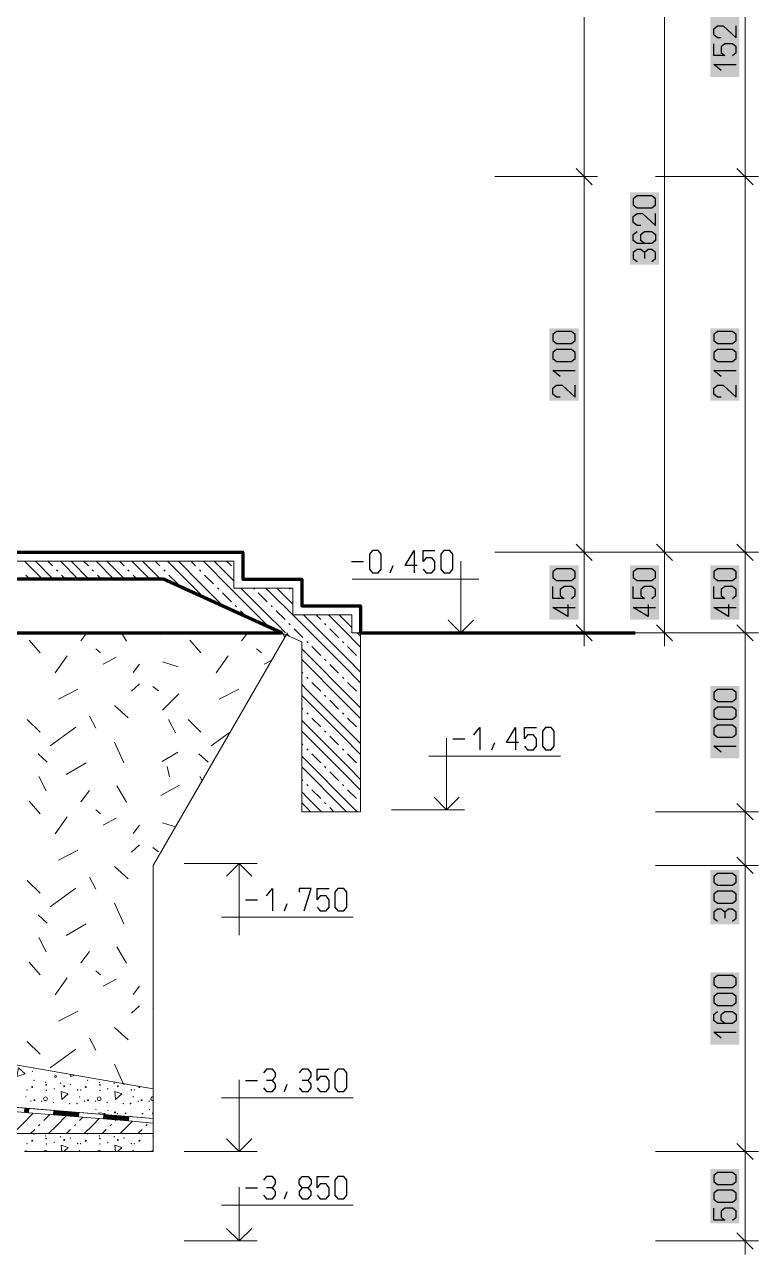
# Model space of a CAD drawing. Header units: millimetres. Extents: x 9557 to 76822, y 14597 to 67378.
# Drawn here: x 60308 to 64413, y 54415 to 61290 of the extents above; entities that cross this region are included whole.
import ezdxf

# ---------------------------------------------------------------- set-up
doc = ezdxf.new("R2010")
doc.units = ezdxf.units.MM
doc.layers.add('PDF_Geometry', color=7, linetype='Continuous')
doc.layers.add('PDF_Solid Fills', color=7, linetype='Continuous')

msp = doc.modelspace()

# ---------------------------------------------------------------- hatches: boundary and pattern name
at = {"layer": 'PDF_Solid Fills', "transparency": 33554559}
for points in [[(60858.9, 55365.2), (60862.6, 55368.9), (60864.5, 55368.5), (60867.9, 55365.2), (60863.4, 55360.7)], [(60402, 55225.4), (60406.5, 55229.9), (60411, 55225.4), (60410.2, 55224.5), (60402.1, 55225.2)], [(60470.1, 55219.7), (60474.6, 55224.2), (60479.1, 55219.7), (60478.4, 55218.9), (60470.1, 55219.6)], [(60896.7, 55186.7), (60901.2, 55191.2), (60905.7, 55186.7), (60903.2, 55184.1), (60898.9, 55184.5)], [(60355.2, 55088), (60357, 55089.8), (60362.3, 55089.8), (60364.2, 55088), (60359.7, 55083.5)], [(60655.2, 55088), (60657, 55089.8), (60662.3, 55089.8), (60664.2, 55088), (60659.7, 55083.5)], [(60955.2, 55088), (60957, 55089.8), (60962.3, 55089.8), (60964.2, 55088), (60959.7, 55083.5)], [(61021.5, 55077.2), (61026, 55081.7), (61027.6, 55080), (61027.6, 55074.3), (61026, 55072.7)]]:
    msp.add_hatch(color=256, dxfattribs=at).paths.add_polyline_path(points)

# ---------------------------------------------------------------- linework, layer by layer
at = {"layer": 'PDF_Geometry', "lineweight": 18}
for points in [[(63437.6, 57889.8), (63437.6, 58339.8), (63437.6, 60439.8), (63437.6, 65742.5)], [(63887.6, 57889.8), (63887.6, 58339.8), (63887.6, 61959.3), (63887.6, 65742.5)], [(64337.6, 54489.8), (64337.6, 54989.8), (64337.6, 56589.8), (64337.6, 56889.8), (64337.6, 57889.8), (64337.6, 58339.8), (64337.6, 60439.8), (64337.6, 61959.3), (64337.6, 65742.5)], [(63437.6, 60439.8), (63406.4, 60439.8), (62937.6, 60439.8)], [(63512.6, 60439.8), (63437.6, 60439.8), (63362.6, 60439.8)], [(63482.6, 60394.8), (63392.6, 60484.8)], [(64337.6, 60439.8), (64306.4, 60439.8), (63837.6, 60439.8)], [(64412.6, 60439.8), (64337.6, 60439.8), (64262.6, 60439.8)], [(64382.6, 60394.8), (64292.6, 60484.8)], [(63482.6, 58294.8), (63392.6, 58384.8)], [(63932.6, 58294.8), (63842.6, 58384.8)], [(64382.6, 58294.8), (64292.6, 58384.8)], [(63437.6, 58339.8), (63406.4, 58339.8), (62937.6, 58339.8)], [(63512.6, 58339.8), (63437.6, 58339.8), (63362.6, 58339.8)], [(63887.6, 58339.8), (63856.4, 58339.8), (63387.6, 58339.8)], [(63962.6, 58339.8), (63887.6, 58339.8), (63812.6, 58339.8)], [(64337.6, 58339.8), (64306.4, 58339.8), (63837.6, 58339.8)], [(64412.6, 58339.8), (64337.6, 58339.8), (64262.6, 58339.8)], [(61745.1, 57889.8), (61857.6, 57838.7), (61857.6, 56889.8), (62187.6, 56889.8), (62187.6, 57889.8), (62137.6, 57889.8), (62137.6, 57989.8), (61807.6, 57989.8), (61807.6, 58139.8), (61477.6, 58139.8), (61477.6, 58289.8), (59807.6, 58289.8)], [(60407.8, 58189.8), (60307.8, 58289.8)], [(60367.8, 58289.8), (60467.8, 58189.8)], [(60464.5, 58263.2), (60437.8, 58289.8)], [(60493.3, 58234.4), (60489.7, 58238), (60486.1, 58241.6)], [(60607.8, 58189.8), (60507.8, 58289.8)], [(60567.8, 58289.8), (60667.8, 58189.8)], [(60664.5, 58263.2), (60637.8, 58289.8)], [(60693.3, 58234.4), (60689.7, 58238), (60686.1, 58241.6)], [(60807.8, 58189.8), (60707.8, 58289.8)], [(60767.8, 58289.8), (60867.8, 58189.8)], [(60864.5, 58263.2), (60837.8, 58289.8)], [(60893.3, 58234.4), (60889.7, 58238), (60886.1, 58241.6)], [(61007.8, 58189.8), (60907.8, 58289.8)], [(60967.8, 58289.8), (61067.8, 58189.8)], [(61064.5, 58263.2), (61037.8, 58289.8)], [(61093.3, 58234.4), (61089.7, 58238), (61086.1, 58241.6)], [(61310.1, 58087.5), (61289.7, 58108), (61259.7, 58138), (61107.8, 58289.8)], [(61167.8, 58289.8), (61289.7, 58168), (61319.7, 58138), (61420.1, 58037.5)], [(61264.5, 58263.2), (61237.8, 58289.8)], [(61293.3, 58234.4), (61289.7, 58238), (61286.1, 58241.6)], [(61676.8, 57920.8), (61659.7, 57938), (61489.7, 58108), (61459.7, 58138), (61307.8, 58289.8)], [(61367.8, 58289.8), (61477.6, 58180)], [(61464.5, 58263.2), (61437.8, 58289.8)], [(62748.5, 57889.8), (62748.5, 58289.8)], [(60337.8, 58189.8), (60314.9, 58212.8)], [(60537.8, 58189.8), (60514.9, 58212.8)], [(60737.8, 58189.8), (60714.9, 58212.8)], [(60937.8, 58189.8), (60914.9, 58212.8)], [(61164.5, 58163.2), (61114.9, 58212.8)], [(61364.5, 58163.2), (61314.9, 58212.8)], [(62848.5, 58189.8), (62139.6, 58189.8)], [(61393.3, 58134.4), (61389.7, 58138), (61386.1, 58141.6)], [(61464.5, 58063.2), (61414.9, 58112.8)], [(61517.8, 58139.8), (61519.7, 58138), (61689.7, 57968), (61719.7, 57938), (61767.8, 57889.8)], [(61593.3, 58134.4), (61589.7, 58138), (61587.8, 58139.8)], [(61664.5, 58063.2), (61614.9, 58112.8)], [(61807.6, 57990), (61689.7, 58108), (61659.7, 58138), (61657.8, 58139.8)], [(61717.8, 58139.8), (61719.7, 58138), (61807.6, 58050)], [(61793.3, 58134.4), (61789.7, 58138), (61787.8, 58139.8)], [(61493.3, 58034.4), (61489.7, 58038), (61486.1, 58041.6)], [(61693.3, 58034.4), (61689.7, 58038), (61686.1, 58041.6)], [(61548.5, 57979.2), (61514.9, 58012.8)], [(61764.5, 57963.2), (61714.9, 58012.8)], [(62187.6, 57610), (62089.7, 57708), (62059.7, 57738), (61889.7, 57908), (61859.7, 57938), (61807.8, 57989.8)], [(61867.8, 57989.8), (61889.7, 57968), (61919.7, 57938), (62089.7, 57768), (62119.7, 57738), (62187.6, 57670)], [(61964.5, 57963.2), (61937.8, 57989.8)], [(62187.6, 57810), (62089.7, 57908), (62059.7, 57938), (62007.8, 57989.8)], [(62067.8, 57989.8), (62089.7, 57968), (62119.7, 57938), (62137.6, 57920)], [(62819.2, 57960.5), (62748.5, 57889.8), (62677.8, 57960.5)], [(60227.6, 57889.8), (60227.6, 55214.8), (60329.9, 55206.4), (60331.9, 55230.8), (60229.6, 55239.2), (60331.9, 55230.8), (60229.6, 55239.2), (60331.9, 55230.8), (60229.6, 55239.2), (60331.9, 55230.8), (60471.5, 55219.4), (60611, 55207.9), (60750.5, 55196.5), (60890.1, 55185), (61029.6, 55173.6), (60890.1, 55185), (60750.5, 55196.5), (60611, 55207.9), (60471.5, 55219.4), (60331.9, 55230.8), (60229.6, 55239.2)], [(60307.6, 54989.8), (61027.6, 54989.8), (61027.6, 56589.8), (61778.2, 57889.8)], [(60655.7, 57889.8), (60621.6, 57845)], [(60849.2, 57889.8), (60877.2, 57842.3)], [(61086, 57889.8), (61069.8, 57881)], [(61555.7, 57889.8), (61521.6, 57845)], [(61793.3, 57934.4), (61789.7, 57938), (61786.1, 57941.6)], [(61864.5, 57863.2), (61814.9, 57912.8)], [(61993.3, 57934.4), (61989.7, 57938), (61986.1, 57941.6)], [(62064.5, 57863.2), (62014.9, 57912.8)], [(62167.8, 57889.8), (62187.6, 57870)], [(63437.6, 57814.8), (63437.6, 57889.8), (63303.9, 57889.8), (62937.6, 57889.8)], [(63512.6, 57889.8), (63437.6, 57889.8), (63362.6, 57889.8)], [(63887.6, 57814.8), (63887.6, 57889.8), (63751, 57889.8), (63387.6, 57889.8)], [(63482.6, 57844.8), (63392.6, 57934.8)], [(63962.6, 57889.8), (63887.6, 57889.8), (63812.6, 57889.8)], [(64337.6, 57889.8), (64306.4, 57889.8), (63837.6, 57889.8)], [(63932.6, 57844.8), (63842.6, 57934.8)], [(64412.6, 57889.8), (64337.6, 57889.8), (64262.6, 57889.8)], [(64382.6, 57844.8), (64292.6, 57934.8)], [(60332.7, 57848.6), (60393.9, 57777.5)], [(61232.7, 57848.6), (61293.9, 57777.5)], [(61750.7, 57887.2), (61763.8, 57865)], [(61774.4, 57883.3), (61786.8, 57870.8)], [(61893.3, 57834.4), (61889.7, 57838), (61886.1, 57841.6)], [(62093.3, 57834.4), (62089.7, 57838), (62086.1, 57841.6)], [(60546, 57761.3), (60479.4, 57665.9)], [(60705.3, 57800), (60733.2, 57778.4)], [(60820.5, 57754.1), (60747.6, 57713.6)], [(61446, 57761.3), (61379.4, 57665.9)], [(61605.3, 57800), (61633.2, 57778.4)], [(61857.6, 57800), (61889.7, 57768), (61919.7, 57738), (62089.7, 57568), (62119.7, 57538), (62187.6, 57470)], [(61964.5, 57763.2), (61914.9, 57812.8)], [(62164.5, 57763.2), (62114.9, 57812.8)], [(60951, 57713.6), (60914.1, 57667.7)], [(61079.7, 57728), (61167, 57699.2)], [(61690, 57737.1), (61647.6, 57713.6)], [(62187.6, 57410), (62089.7, 57508), (62059.7, 57538), (61889.7, 57708), (61859.7, 57738), (61857.6, 57740)], [(61993.3, 57734.4), (61989.7, 57738), (61986.1, 57741.6)], [(62064.5, 57663.2), (62014.9, 57712.8)], [(62187.6, 57740), (62186.1, 57741.6)], [(61864.5, 57663.2), (61857.6, 57670)], [(61893.3, 57634.4), (61889.7, 57638), (61886.1, 57641.6)], [(61964.5, 57563.2), (61914.9, 57612.8)], [(62093.3, 57634.4), (62089.7, 57638), (62086.1, 57641.6)], [(62164.5, 57563.2), (62114.9, 57612.8)], [(60496.5, 57519.2), (60605.4, 57575)], [(60951, 57604.7), (60905.1, 57564.2)], [(61024.8, 57589.4), (61057.2, 57565.1)], [(61079.7, 57458), (61169.7, 57548)], [(61396.5, 57519.2), (61505.4, 57575)], [(61857.6, 57600), (61889.7, 57568), (61919.7, 57538), (62089.7, 57368), (62119.7, 57338), (62187.6, 57270)], [(60809.7, 57484.1), (60886.2, 57413.9)], [(62187.6, 57210), (62089.7, 57308), (62059.7, 57338), (61889.7, 57508), (61859.7, 57538), (61857.6, 57540)], [(61993.3, 57534.4), (61989.7, 57538), (61986.1, 57541.6)], [(62064.5, 57463.2), (62014.9, 57512.8)], [(62187.6, 57540), (62186.1, 57541.6)], [(60671.1, 57423.8), (60706.2, 57356.3)], [(61864.5, 57463.2), (61857.6, 57470)], [(61893.3, 57434.4), (61889.7, 57438), (61886.1, 57441.6)], [(61964.5, 57363.2), (61914.9, 57412.8)], [(62093.3, 57434.4), (62089.7, 57438), (62086.1, 57441.6)], [(62164.5, 57363.2), (62114.9, 57412.8)], [(60321.9, 57404.9), (60393.9, 57333.8)], [(60594.6, 57362.6), (60450.6, 57258.2)], [(61113, 57405.8), (61152.6, 57330.2)], [(61221.9, 57404.9), (61293.9, 57333.8)], [(61857.6, 57400), (61889.7, 57368), (61919.7, 57338), (62089.7, 57168), (62119.7, 57138), (62187.6, 57070)], [(62187.6, 57010), (62089.7, 57108), (62059.7, 57138), (61889.7, 57308), (61859.7, 57338), (61857.6, 57340)], [(61993.3, 57334.4), (61989.7, 57338), (61986.1, 57341.6)], [(62187.6, 57340), (62186.1, 57341.6)], [(60809.7, 57278), (60862.8, 57161.9)], [(61458.8, 57336.6), (61350.6, 57258.2)], [(61864.5, 57263.2), (61857.6, 57270)], [(62064.5, 57263.2), (62014.9, 57312.8)], [(62668.6, 56899.8), (62668.6, 57299.8)], [(60383.1, 57213.2), (60434.4, 57166.4)], [(61077, 57170), (61165.2, 57222.2)], [(61283.1, 57213.2), (61334.4, 57166.4)], [(61893.3, 57234.4), (61889.7, 57238), (61886.1, 57241.6)], [(61964.5, 57163.2), (61914.9, 57212.8)], [(62093.3, 57234.4), (62089.7, 57238), (62086.1, 57241.6)], [(62164.5, 57163.2), (62114.9, 57212.8)], [(60652.2, 57163.7), (60539.7, 57098)], [(61104.9, 57142.1), (61118.4, 57085.4)], [(61857.6, 57200), (61889.7, 57168), (61919.7, 57138), (62089.7, 56968), (62119.7, 56938), (62167.8, 56889.8)], [(62107.8, 56889.8), (62089.7, 56908), (62059.7, 56938), (61889.7, 57108), (61859.7, 57138), (61857.6, 57140)], [(61993.3, 57134.4), (61989.7, 57138), (61986.1, 57141.6)], [(62187.6, 57140), (62186.1, 57141.6)], [(62568.6, 57199.8), (63306.2, 57199.8)], [(60387.6, 57086.3), (60429, 57006.2)], [(61287.6, 57086.3), (61300.2, 57061.9)], [(61864.5, 57063.2), (61857.6, 57070)], [(62064.5, 57063.2), (62014.9, 57112.8)], [(60670.2, 57008.9), (60621.6, 56945)], [(60823.2, 57034.1), (60877.2, 56942.3)], [(61174.2, 57037.7), (61069.8, 56981)], [(61857.6, 57000), (61889.7, 56968), (61919.7, 56938), (61967.8, 56889.8)], [(61893.3, 57034.4), (61889.7, 57038), (61886.1, 57041.6)], [(61964.5, 56963.2), (61914.9, 57012.8)], [(62093.3, 57034.4), (62089.7, 57038), (62086.1, 57041.6)], [(62164.5, 56963.2), (62114.9, 57012.8)], [(60332.7, 56948.6), (60393.9, 56877.5)], [(61232.7, 56948.6), (61233.9, 56947.1)], [(61907.8, 56889.8), (61889.7, 56908), (61859.7, 56938), (61857.6, 56940)], [(61993.3, 56934.4), (61989.7, 56938), (61986.1, 56941.6)], [(62187.6, 56940), (62186.1, 56941.6)], [(62597.9, 56970.5), (62668.6, 56899.8), (62739.3, 56970.5)], [(64382.6, 56844.8), (64292.6, 56934.8)], [(60546, 56861.3), (60479.4, 56765.9)], [(60705.3, 56900), (60733.2, 56878.4)], [(62037.8, 56889.8), (62014.9, 56912.8)], [(62768.6, 56899.8), (62359.8, 56899.8)], [(64337.6, 56889.8), (64306.4, 56889.8), (63837.6, 56889.8)], [(64412.6, 56889.8), (64337.6, 56889.8), (64262.6, 56889.8)], [(60820.5, 56854.1), (60747.6, 56813.6)], [(60951, 56813.6), (60914.1, 56767.7)], [(61079.7, 56828), (61151.4, 56804.3)], [(60496.5, 56619.2), (60605.4, 56675)], [(60951, 56704.7), (60905.1, 56664.2)], [(61024.8, 56689.4), (61057.2, 56665.1)], [(60809.7, 56584.1), (60886.2, 56513.9)], [(61608.6, 56599.8), (61199.8, 56599.8)], [(61437.9, 56529.1), (61508.6, 56599.8), (61579.3, 56529.1)], [(61508.6, 56599.8), (61508.6, 56199.8)], [(64337.6, 56589.8), (64306.4, 56589.8), (63837.6, 56589.8)], [(64412.6, 56589.8), (64337.6, 56589.8), (64262.6, 56589.8)], [(64382.6, 56544.8), (64292.6, 56634.8)], [(60671.1, 56523.8), (60706.2, 56456.3)], [(60321.9, 56504.9), (60393.9, 56433.8)], [(60594.6, 56462.6), (60450.6, 56358.2)], [(60809.7, 56378), (60862.8, 56261.9)], [(60383.1, 56313.2), (60434.4, 56266.4)], [(60652.2, 56263.7), (60539.7, 56198)], [(61408.6, 56299.8), (62146.2, 56299.8)], [(60387.6, 56186.3), (60429, 56106.2)], [(60670.2, 56108.9), (60621.6, 56045)], [(60823.2, 56134.1), (60877.2, 56042.3)], [(60332.7, 56048.6), (60393.9, 55977.5)], [(60705.3, 56000), (60733.2, 55978.4)], [(60546, 55961.3), (60479.4, 55865.9)], [(60820.5, 55954.1), (60747.6, 55913.6)], [(60951, 55913.6), (60914.1, 55867.7)], [(60496.5, 55719.2), (60605.4, 55775)], [(60951, 55804.7), (60905.1, 55764.2)], [(61024.8, 55789.4), (61027.6, 55787.2)], [(60671.1, 55623.8), (60706.2, 55556.3)], [(60809.7, 55684.1), (60886.2, 55613.9)], [(60321.9, 55604.9), (60393.9, 55533.8)], [(60594.6, 55562.6), (60450.6, 55458.2)], [(61027.6, 55339.8), (60227.6, 55480.8)], [(60588.8, 55417.2), (60564, 55408.7), (60566.2, 55421.1)], [(60809.7, 55478), (60859.3, 55369.5)], [(61508.6, 54989.8), (61508.6, 55389.8)], [(61408.6, 55289.8), (62146.2, 55289.8)], [(61027.6, 55173.9), (60227.6, 55239.5)], [(60309.6, 55232.6), (60307.6, 55208.2)], [(60312.4, 55232.4), (60310.4, 55208)], [(60315.2, 55232.2), (60313.2, 55207.8)], [(60318, 55232), (60316, 55207.5)], [(60320.8, 55231.7), (60318.8, 55207.3)], [(60323.6, 55231.5), (60321.6, 55207.1)], [(60326.4, 55231.3), (60324.4, 55206.8)], [(60329.2, 55231), (60327.1, 55206.6)], [(60609, 55183.5), (60469.5, 55194.9), (60329.9, 55206.4)], [(60469.5, 55194.9), (60471.5, 55219.4), (60611, 55207.9), (60471.5, 55219.4), (60611, 55207.9), (60471.5, 55219.4), (60611, 55207.9), (60609, 55183.5), (60748.5, 55172.1), (60888.1, 55160.6)], [(60474.3, 55219.1), (60472.3, 55194.7)], [(60477.1, 55218.9), (60475.1, 55194.5)], [(60479.8, 55218.7), (60477.8, 55194.3)], [(60482.6, 55218.4), (60480.6, 55194)], [(60485.4, 55218.2), (60483.4, 55193.8)], [(60488.2, 55218), (60486.2, 55193.6)], [(60491, 55217.8), (60489, 55193.3)], [(60493.8, 55217.5), (60491.8, 55193.1)], [(60496.6, 55217.3), (60494.6, 55192.9)], [(60499.4, 55217.1), (60497.4, 55192.7)], [(60502.2, 55216.8), (60500.2, 55192.4)], [(60505, 55216.6), (60503, 55192.2)], [(60507.8, 55216.4), (60505.7, 55192)], [(60510.5, 55216.2), (60508.5, 55191.7)], [(60513.3, 55215.9), (60511.3, 55191.5)], [(60516.1, 55215.7), (60514.1, 55191.3)], [(60518.9, 55215.5), (60516.9, 55191.1)], [(60521.7, 55215.2), (60519.7, 55190.8)], [(60524.5, 55215), (60522.5, 55190.6)], [(60527.3, 55214.8), (60525.3, 55190.4)], [(60530.1, 55214.6), (60528.1, 55190.1)], [(60532.9, 55214.3), (60530.9, 55189.9)], [(60535.7, 55214.1), (60533.7, 55189.7)], [(60538.4, 55213.9), (60536.4, 55189.5)], [(60541.2, 55213.6), (60539.2, 55189.2)], [(60544, 55213.4), (60542, 55189)], [(60546.8, 55213.2), (60544.8, 55188.8)], [(60549.6, 55213), (60547.6, 55188.5)], [(60552.4, 55212.7), (60550.4, 55188.3)], [(60555.2, 55212.5), (60553.2, 55188.1)], [(60558, 55212.3), (60556, 55187.9)], [(60560.8, 55212), (60558.8, 55187.6)], [(60563.6, 55211.8), (60561.6, 55187.4)], [(60566.4, 55211.6), (60564.4, 55187.2)], [(60569.1, 55211.4), (60567.1, 55186.9)], [(60571.9, 55211.1), (60569.9, 55186.7)], [(60574.7, 55210.9), (60572.7, 55186.5)], [(60577.5, 55210.7), (60575.5, 55186.2)], [(60580.3, 55210.4), (60578.3, 55186)], [(60583.1, 55210.2), (60581.1, 55185.8)], [(60585.9, 55210), (60583.9, 55185.6)], [(60588.7, 55209.8), (60586.7, 55185.3)], [(60591.5, 55209.5), (60589.5, 55185.1)], [(60594.3, 55209.3), (60592.3, 55184.9)], [(60597.1, 55209.1), (60595, 55184.6)], [(60599.8, 55208.8), (60597.8, 55184.4)], [(60602.6, 55208.6), (60600.6, 55184.2)], [(60605.4, 55208.4), (60603.4, 55184)], [(60608.2, 55208.1), (60606.2, 55183.7)], [(60725, 55198.7), (60722.4, 55206.5), (60758.1, 55203.2), (60752.3, 55196.5)], [(61027.6, 55191.1), (61022.4, 55206.5), (61027.6, 55206)], [(51337.6, 55149.2), (51337.6, 55089.8), (61027.6, 55089.8), (61027.6, 55149.2), (60888.1, 55160.6), (60890.1, 55185), (60750.5, 55196.5), (60890.1, 55185), (60750.5, 55196.5), (60890.1, 55185), (60750.5, 55196.5), (60748.5, 55172.1)], [(60241.5, 55089.8), (60289.7, 55138), (60356, 55204.3)], [(60386.1, 55134.4), (60389.7, 55138), (60393.3, 55141.6)], [(60414.9, 55163.2), (60448.4, 55196.7)], [(60441.5, 55089.8), (60489.7, 55138), (60540.8, 55189.1)], [(60586.1, 55134.4), (60589.7, 55138), (60593.3, 55141.6)], [(60614.9, 55163.2), (60633.2, 55181.5)], [(60641.5, 55089.8), (60689.7, 55138), (60725.7, 55173.9)], [(60753.3, 55196.2), (60751.3, 55171.8)], [(60756.1, 55196), (60754.1, 55171.6)], [(60758.9, 55195.8), (60756.9, 55171.4)], [(60761.7, 55195.6), (60759.7, 55171.1)], [(60764.5, 55195.3), (60762.5, 55170.9)], [(60767.3, 55195.1), (60765.3, 55170.7)], [(60770.1, 55194.9), (60768.1, 55170.5)], [(60772.9, 55194.6), (60770.9, 55170.2)], [(60775.7, 55194.4), (60773.6, 55170)], [(60778.4, 55194.2), (60776.4, 55169.8)], [(60781.2, 55194), (60779.2, 55169.5)], [(60784, 55193.7), (60782, 55169.3)], [(60786.8, 55193.5), (60784.8, 55169.1)], [(60786.1, 55134.4), (60789.7, 55138), (60793.3, 55141.6)], [(60789.6, 55193.3), (60787.6, 55168.9)], [(60792.4, 55193), (60790.4, 55168.6)], [(60795.2, 55192.8), (60793.2, 55168.4)], [(60798, 55192.6), (60796, 55168.2)], [(60800.8, 55192.4), (60798.8, 55167.9)], [(60803.6, 55192.1), (60801.6, 55167.7)], [(60806.3, 55191.9), (60804.3, 55167.5)], [(60809.1, 55191.7), (60807.1, 55167.3)], [(60811.9, 55191.4), (60809.9, 55167)], [(60814.7, 55191.2), (60812.7, 55166.8)], [(60814.9, 55163.2), (60818.1, 55166.4)], [(60817.5, 55191), (60815.5, 55166.6)], [(60820.3, 55190.8), (60818.3, 55166.3)], [(60823.1, 55190.5), (60821.1, 55166.1)], [(60825.9, 55190.3), (60823.9, 55165.9)], [(60828.7, 55190.1), (60826.7, 55165.6)], [(60831.5, 55189.8), (60829.5, 55165.4)], [(60834.3, 55189.6), (60832.3, 55165.2)], [(60837, 55189.4), (60835, 55165)], [(60839.8, 55189.2), (60837.8, 55164.7)], [(60842.6, 55188.9), (60840.6, 55164.5)], [(60841.5, 55089.8), (60889.7, 55138), (60910.5, 55158.8)], [(60845.4, 55188.7), (60843.4, 55164.3)], [(60848.2, 55188.5), (60846.2, 55164)], [(60851, 55188.2), (60849, 55163.8)], [(60853.8, 55188), (60851.8, 55163.6)], [(60856.6, 55187.8), (60854.6, 55163.4)], [(60859.4, 55187.5), (60857.4, 55163.1)], [(60862.2, 55187.3), (60860.2, 55162.9)], [(60865, 55187.1), (60862.9, 55162.7)], [(60867.7, 55186.9), (60865.7, 55162.4)], [(60870.5, 55186.6), (60868.5, 55162.2)], [(60873.3, 55186.4), (60871.3, 55162)], [(60876.1, 55186.2), (60874.1, 55161.8)], [(60878.9, 55185.9), (60876.9, 55161.5)], [(60881.7, 55185.7), (60879.7, 55161.3)], [(60884.5, 55185.5), (60882.5, 55161.1)], [(60887.3, 55185.3), (60885.3, 55160.8)], [(60986.1, 55134.4), (60989.7, 55138), (60993.3, 55141.6)], [(60341.5, 55089.8), (60364.5, 55112.8)], [(60541.5, 55089.8), (60564.5, 55112.8)], [(60741.5, 55089.8), (60764.5, 55112.8)], [(60941.5, 55089.8), (60964.5, 55112.8)], [(60526.7, 54989.8), (60551.4, 55012.4), (60513, 55025.9), (60515.3, 54989.8)], [(60826.7, 54989.8), (60851.4, 55012.4), (60813, 55025.9), (60815.3, 54989.8)], [(61437.9, 55060.5), (61508.6, 54989.8), (61579.3, 55060.5)], [(64382.6, 54944.8), (64292.6, 55034.8)], [(61608.6, 54989.8), (61199.8, 54989.8)], [(64337.6, 54989.8), (64306.4, 54989.8), (63837.6, 54989.8)], [(64412.6, 54989.8), (64337.6, 54989.8), (64262.6, 54989.8)], [(61508.6, 54489.8), (61508.6, 54789.8)], [(61408.6, 54689.8), (62146.2, 54689.8)], [(61437.9, 54560.5), (61508.6, 54489.8), (61579.3, 54560.5)], [(64382.6, 54444.8), (64292.6, 54534.8)], [(61608.6, 54489.8), (61199.8, 54489.8)], [(64337.6, 54414.8), (64337.6, 54489.8), (64101.4, 54489.8), (63837.6, 54489.8)], [(64412.6, 54489.8), (64337.6, 54489.8), (64262.6, 54489.8)]]:
    msp.add_lwpolyline(points, dxfattribs=at)
at = {"layer": 'PDF_Geometry', "lineweight": 25}
for points in [[(64204.2, 61216.2), (64183.5, 61216.2), (64162.6, 61232.9), (64162.6, 61266.2), (64183.5, 61282.9), (64214.7, 61282.9), (64287.6, 61216.2), (64287.6, 61282.9)], [(64266.7, 61116.2), (64287.6, 61132.9), (64287.6, 61166.2), (64266.7, 61182.9), (64225.1, 61182.9), (64204.2, 61166.2), (64204.2, 61132.9), (64225.1, 61116.2), (64162.6, 61116.2), (64162.6, 61182.9)], [(64204.2, 61032.9), (64162.6, 61066.2), (64287.6, 61066.2)], [(63754.2, 60166.2), (63733.5, 60166.2), (63712.6, 60182.9), (63712.6, 60216.2), (63733.5, 60232.9), (63764.7, 60232.9), (63837.6, 60166.2), (63837.6, 60232.9)], [(63775.1, 60066.2), (63754.2, 60082.9), (63754.2, 60116.2), (63775.1, 60132.9), (63816.7, 60132.9), (63837.6, 60116.2), (63837.6, 60082.9), (63816.7, 60066.2), (63733.5, 60066.2), (63712.6, 60082.9), (63712.6, 60116.2), (63733.5, 60132.9)], [(63775.1, 60016.2), (63754.2, 60032.9), (63733.5, 60032.9), (63712.6, 60016.2), (63712.6, 59982.9), (63733.5, 59966.2)], [(63816.7, 59966.2), (63837.6, 59982.9), (63837.6, 60016.2), (63816.7, 60032.9), (63796, 60032.9), (63775.1, 60016.2), (63775.1, 59982.9)], [(63304.2, 59323.2), (63262.6, 59356.5), (63387.6, 59356.5)], [(64204.2, 59323.2), (64162.6, 59356.5), (64287.6, 59356.5)], [(63304.2, 59206.5), (63283.5, 59206.5), (63262.6, 59223.2), (63262.6, 59256.5), (63283.5, 59273.2), (63314.7, 59273.2), (63387.6, 59206.5), (63387.6, 59273.2)], [(64204.2, 59206.5), (64183.5, 59206.5), (64162.6, 59223.2), (64162.6, 59256.5), (64183.5, 59273.2), (64214.7, 59273.2), (64287.6, 59206.5), (64287.6, 59273.2)], [(62503.1, 58266.8), (62436.4, 58266.8), (62486.4, 58350.1), (62486.4, 58225.1)], [(62536.4, 58246), (62553.1, 58225.1), (62586.4, 58225.1), (62603.1, 58246), (62603.1, 58287.6), (62586.4, 58308.5), (62553.1, 58308.5), (62536.4, 58287.6), (62536.4, 58350.1), (62603.1, 58350.1)], [(62136.4, 58287.6), (62203.1, 58287.6)], [(62353.1, 58225.1), (62369.7, 58266.8)], [(63366.7, 58081.5), (63387.6, 58098.2), (63387.6, 58131.5), (63366.7, 58148.2), (63325.1, 58148.2), (63304.2, 58131.5), (63304.2, 58098.2), (63325.1, 58081.5), (63262.6, 58081.5), (63262.6, 58148.2)], [(63816.7, 58081.5), (63837.6, 58098.2), (63837.6, 58131.5), (63816.7, 58148.2), (63775.1, 58148.2), (63754.2, 58131.5), (63754.2, 58098.2), (63775.1, 58081.5), (63712.6, 58081.5), (63712.6, 58148.2)], [(64266.7, 58081.5), (64287.6, 58098.2), (64287.6, 58131.5), (64266.7, 58148.2), (64225.1, 58148.2), (64204.2, 58131.5), (64204.2, 58098.2), (64225.1, 58081.5), (64162.6, 58081.5), (64162.6, 58148.2)], [(63346, 58048.2), (63346, 57981.5), (63262.6, 58031.5), (63387.6, 58031.5)], [(63796, 58048.2), (63796, 57981.5), (63712.6, 58031.5), (63837.6, 58031.5)], [(64246, 58048.2), (64246, 57981.5), (64162.6, 58031.5), (64287.6, 58031.5)], [(62820.7, 57318.5), (62854, 57360.1), (62854, 57235.1)], [(63070.7, 57276.8), (63004, 57276.8), (63054, 57360.1), (63054, 57235.1)], [(63104, 57256), (63120.7, 57235.1), (63154, 57235.1), (63170.7, 57256), (63170.7, 57297.6), (63154, 57318.5), (63120.7, 57318.5), (63104, 57297.6), (63104, 57360.1), (63170.7, 57360.1)], [(62704, 57297.6), (62770.7, 57297.6)], [(62920.7, 57235.1), (62937.3, 57276.8)], [(64204.2, 57223.2), (64162.6, 57256.5), (64287.6, 57256.5)], [(61660.7, 56418.5), (61694, 56460.1), (61694, 56335.1)], [(61872.3, 56335.1), (61910.7, 56460.1), (61844, 56460.1), (61844, 56439.3)], [(61944, 56356), (61960.7, 56335.1), (61994, 56335.1), (62010.7, 56356), (62010.7, 56397.6), (61994, 56418.5), (61960.7, 56418.5), (61944, 56397.6), (61944, 56460.1), (62010.7, 56460.1)], [(61544, 56397.6), (61610.7, 56397.6)], [(61760.7, 56335.1), (61777.3, 56376.8)], [(64225.1, 56328.1), (64204.2, 56344.8), (64183.5, 56344.8), (64162.6, 56328.1), (64162.6, 56294.8), (64183.5, 56278.1)], [(64266.7, 56278.1), (64287.6, 56294.8), (64287.6, 56328.1), (64266.7, 56344.8), (64246, 56344.8), (64225.1, 56328.1), (64225.1, 56294.8)], [(64225.1, 55706.5), (64204.2, 55723.2), (64204.2, 55756.5), (64225.1, 55773.2), (64266.7, 55773.2), (64287.6, 55756.5), (64287.6, 55723.2), (64266.7, 55706.5), (64183.5, 55706.5), (64162.6, 55723.2), (64162.6, 55756.5), (64183.5, 55773.2)], [(64204.2, 55623.2), (64162.6, 55656.5), (64287.6, 55656.5)], [(61694, 55387.6), (61710.7, 55408.5), (61710.7, 55429.3), (61694, 55450.1), (61660.7, 55450.1), (61644, 55429.3)], [(61894, 55387.6), (61910.7, 55408.5), (61910.7, 55429.3), (61894, 55450.1), (61860.7, 55450.1), (61844, 55429.3)], [(61944, 55346), (61960.7, 55325.1), (61994, 55325.1), (62010.7, 55346), (62010.7, 55387.6), (61994, 55408.5), (61960.7, 55408.5), (61944, 55387.6), (61944, 55450.1), (62010.7, 55450.1)], [(61544, 55387.6), (61610.7, 55387.6)], [(61644, 55346), (61660.7, 55325.1), (61694, 55325.1), (61710.7, 55346), (61710.7, 55366.8), (61694, 55387.6), (61660.7, 55387.6)], [(61760.7, 55325.1), (61777.3, 55366.8)], [(61844, 55346), (61860.7, 55325.1), (61894, 55325.1), (61910.7, 55346), (61910.7, 55366.8), (61894, 55387.6), (61860.7, 55387.6)], [(61694, 54787.6), (61710.7, 54808.5), (61710.7, 54829.3), (61694, 54850.1), (61660.7, 54850.1), (61644, 54829.3)], [(61860.7, 54787.6), (61844, 54808.5), (61844, 54829.3), (61860.7, 54850.1), (61894, 54850.1), (61910.7, 54829.3), (61910.7, 54808.5), (61894, 54787.6)], [(61944, 54746), (61960.7, 54725.1), (61994, 54725.1), (62010.7, 54746), (62010.7, 54787.6), (61994, 54808.5), (61960.7, 54808.5), (61944, 54787.6), (61944, 54850.1), (62010.7, 54850.1)], [(61544, 54787.6), (61610.7, 54787.6)], [(61644, 54746), (61660.7, 54725.1), (61694, 54725.1), (61710.7, 54746), (61710.7, 54766.8), (61694, 54787.6), (61660.7, 54787.6)], [(61760.7, 54725.1), (61777.3, 54766.8)], [(64266.7, 54606.5), (64287.6, 54623.2), (64287.6, 54656.5), (64266.7, 54673.2), (64225.1, 54673.2), (64204.2, 54656.5), (64204.2, 54623.2), (64225.1, 54606.5), (64162.6, 54606.5), (64162.6, 54673.2)]]:
    msp.add_lwpolyline(points, dxfattribs=at)
for points in [[(63712.6, 60282.9), (63733.5, 60266.2), (63816.7, 60266.2), (63837.6, 60282.9), (63837.6, 60316.2), (63816.7, 60332.9), (63733.5, 60332.9), (63712.6, 60316.2)], [(63262.6, 59523.2), (63283.5, 59506.5), (63366.7, 59506.5), (63387.6, 59523.2), (63387.6, 59556.5), (63366.7, 59573.2), (63283.5, 59573.2), (63262.6, 59556.5)], [(64162.6, 59523.2), (64183.5, 59506.5), (64266.7, 59506.5), (64287.6, 59523.2), (64287.6, 59556.5), (64266.7, 59573.2), (64183.5, 59573.2), (64162.6, 59556.5)], [(63262.6, 59423.2), (63283.5, 59406.5), (63366.7, 59406.5), (63387.6, 59423.2), (63387.6, 59456.5), (63366.7, 59473.2), (63283.5, 59473.2), (63262.6, 59456.5)], [(64162.6, 59423.2), (64183.5, 59406.5), (64266.7, 59406.5), (64287.6, 59423.2), (64287.6, 59456.5), (64266.7, 59473.2), (64183.5, 59473.2), (64162.6, 59456.5)], [(62253.1, 58350.1), (62236.4, 58329.3), (62236.4, 58246), (62253.1, 58225.1), (62286.4, 58225.1), (62303.1, 58246), (62303.1, 58329.3), (62286.4, 58350.1)], [(62653.1, 58350.1), (62636.4, 58329.3), (62636.4, 58246), (62653.1, 58225.1), (62686.4, 58225.1), (62703.1, 58246), (62703.1, 58329.3), (62686.4, 58350.1)], [(63262.6, 58198.2), (63283.5, 58181.5), (63366.7, 58181.5), (63387.6, 58198.2), (63387.6, 58231.5), (63366.7, 58248.2), (63283.5, 58248.2), (63262.6, 58231.5)], [(63712.6, 58198.2), (63733.5, 58181.5), (63816.7, 58181.5), (63837.6, 58198.2), (63837.6, 58231.5), (63816.7, 58248.2), (63733.5, 58248.2), (63712.6, 58231.5)], [(64162.6, 58198.2), (64183.5, 58181.5), (64266.7, 58181.5), (64287.6, 58198.2), (64287.6, 58231.5), (64266.7, 58248.2), (64183.5, 58248.2), (64162.6, 58231.5)], [(64162.6, 57523.2), (64183.5, 57506.5), (64266.7, 57506.5), (64287.6, 57523.2), (64287.6, 57556.5), (64266.7, 57573.2), (64183.5, 57573.2), (64162.6, 57556.5)], [(64162.6, 57423.2), (64183.5, 57406.5), (64266.7, 57406.5), (64287.6, 57423.2), (64287.6, 57456.5), (64266.7, 57473.2), (64183.5, 57473.2), (64162.6, 57456.5)], [(63220.7, 57360.1), (63204, 57339.3), (63204, 57256), (63220.7, 57235.1), (63254, 57235.1), (63270.7, 57256), (63270.7, 57339.3), (63254, 57360.1)], [(64162.6, 57323.2), (64183.5, 57306.5), (64266.7, 57306.5), (64287.6, 57323.2), (64287.6, 57356.5), (64266.7, 57373.2), (64183.5, 57373.2), (64162.6, 57356.5)], [(64162.6, 56494.8), (64183.5, 56478.1), (64266.7, 56478.1), (64287.6, 56494.8), (64287.6, 56528.1), (64266.7, 56544.8), (64183.5, 56544.8), (64162.6, 56528.1)], [(62060.7, 56460.1), (62044, 56439.3), (62044, 56356), (62060.7, 56335.1), (62094, 56335.1), (62110.7, 56356), (62110.7, 56439.3), (62094, 56460.1)], [(64162.6, 56394.8), (64183.5, 56378.1), (64266.7, 56378.1), (64287.6, 56394.8), (64287.6, 56428.1), (64266.7, 56444.8), (64183.5, 56444.8), (64162.6, 56428.1)], [(64162.6, 55923.2), (64183.5, 55906.5), (64266.7, 55906.5), (64287.6, 55923.2), (64287.6, 55956.5), (64266.7, 55973.2), (64183.5, 55973.2), (64162.6, 55956.5)], [(64162.6, 55823.2), (64183.5, 55806.5), (64266.7, 55806.5), (64287.6, 55823.2), (64287.6, 55856.5), (64266.7, 55873.2), (64183.5, 55873.2), (64162.6, 55856.5)], [(62060.7, 55450.1), (62044, 55429.3), (62044, 55346), (62060.7, 55325.1), (62094, 55325.1), (62110.7, 55346), (62110.7, 55429.3), (62094, 55450.1)], [(64162.6, 54823.2), (64183.5, 54806.5), (64266.7, 54806.5), (64287.6, 54823.2), (64287.6, 54856.5), (64266.7, 54873.2), (64183.5, 54873.2), (64162.6, 54856.5)], [(62060.7, 54850.1), (62044, 54829.3), (62044, 54746), (62060.7, 54725.1), (62094, 54725.1), (62110.7, 54746), (62110.7, 54829.3), (62094, 54850.1)], [(61860.7, 54725.1), (61894, 54725.1), (61910.7, 54746), (61910.7, 54766.8), (61894, 54787.6), (61860.7, 54787.6), (61844, 54766.8), (61844, 54746)], [(64162.6, 54723.2), (64183.5, 54706.5), (64266.7, 54706.5), (64287.6, 54723.2), (64287.6, 54756.5), (64266.7, 54773.2), (64183.5, 54773.2), (64162.6, 54756.5)]]:
    msp.add_lwpolyline(points, close=True, dxfattribs=at)
at = {"layer": 'PDF_Geometry', "lineweight": 70}
msp.add_lwpolyline([(60257.6, 58339.8), (61527.6, 58339.8), (61527.6, 58189.8), (61857.6, 58189.8), (61857.6, 58039.8), (62187.6, 58039.8), (62187.6, 57889.8), (63723.1, 57889.8)], dxfattribs=at)
msp.add_lwpolyline([(60227.6, 58189.8), (60227.6, 57889.8), (61745.1, 57889.8), (61085.1, 58189.8)], close=True, dxfattribs=at)
at = {"layer": 'PDF_Geometry', "lineweight": 18}
for points in [[(60272.7, 55457.6), (60310.5, 55424.6), (60264, 55408.7)], [(60513, 55325.9), (60516, 55280), (60551.4, 55312.4)], [(60813, 55325.9), (60816, 55280), (60851.4, 55312.4)]]:
    msp.add_lwpolyline(points, close=True, dxfattribs=at)
for centre, radius in [((60480.9, 55408.7), 5.1), ((60350.1, 55350.2), 2.7), ((60428.7, 55362.8), 1.5), ((60529.2, 55355), 2.7), ((60650.1, 55350.2), 2.7), ((60728.7, 55362.8), 1.5), ((60829.2, 55355), 2.7), ((60950.1, 55350.2), 2.7), ((60362.4, 55277), 2.7), ((60424.5, 55284.8), 10.5), ((60604.8, 55334.3), 1.5), ((60662.4, 55277), 2.7), ((60724.5, 55284.8), 10.5), ((60904.8, 55334.3), 1.5), ((60962.4, 55277), 2.7), ((60600.6, 55258.4), 1.5), ((60814.2, 55208.9), 2.7), ((60900.6, 55258.4), 1.5), ((60872.7, 55204.1), 1.5), ((60967.2, 55201.7), 1.5), ((60350.1, 55050.1), 2.7), ((60428.7, 55062.8), 1.5), ((60529.2, 55055), 2.7), ((60604.8, 55034.3), 1.5), ((60650.1, 55050.1), 2.7), ((60728.7, 55062.8), 1.5), ((60829.2, 55055), 2.7), ((60904.8, 55034.3), 1.5), ((60950.1, 55050.1), 2.7)]:
    msp.add_circle(centre, radius, dxfattribs=at)
for centre, radius, start, end in [((61024.5, 55284.8), 10.5, 72.73719, 287.26488), ((61028.7, 55062.8), 1.5, 136.24394, 223.75606), ((60424.5, 54984.7), 10.5, 28.65846, 151.34436), ((60724.5, 54984.7), 10.5, 28.65853, 151.34452), ((61024.5, 54984.8), 10.5, 72.7333, 151.34561)]:
    msp.add_arc(centre, radius, start, end, dxfattribs=at)
at = {"layer": 'PDF_Solid Fills', "color": 7, "lineweight": 18, "true_color": 0xffffff, "transparency": 33554559}
for points in [[(64306.4, 60997.5), (64306.4, 61401.6), (64143.9, 60997.5), (64143.9, 61401.6)], [(63856.4, 59947.5), (63856.4, 60351.6), (63693.9, 59947.5), (63693.9, 60351.6)], [(63406.4, 59187.7), (63406.4, 59591.9), (63243.9, 59187.7), (63243.9, 59591.9)], [(64306.4, 59187.7), (64306.4, 59591.9), (64143.9, 59187.7), (64143.9, 59591.9)], [(63406.4, 57962.7), (63406.4, 58266.9), (63243.9, 57962.7), (63243.9, 58266.9)], [(63856.4, 57962.7), (63856.4, 58266.9), (63693.9, 57962.7), (63693.9, 58266.9)], [(64306.4, 57962.7), (64306.4, 58266.9), (64143.9, 57962.7), (64143.9, 58266.9)], [(64306.4, 57187.7), (64306.4, 57591.9), (64143.9, 57187.7), (64143.9, 57591.9)], [(64306.4, 56259.4), (64306.4, 56563.5), (64143.9, 56259.4), (64143.9, 56563.5)], [(64306.4, 55587.7), (64306.4, 55991.9), (64143.9, 55587.7), (64143.9, 55991.9)], [(64306.4, 54587.7), (64306.4, 54891.9), (64143.9, 54587.7), (64143.9, 54891.9)]]:
    msp.add_solid(points, dxfattribs=at)
at = {"layer": 'PDF_Solid Fills', "lineweight": 18, "transparency": 33554559}
for points in [[(60346.8, 55437.5), (60351.3, 55442), (60351.3, 55433), (60355.8, 55437.5)], [(60355.2, 55388), (60359.7, 55392.5), (60359.7, 55383.5), (60364.2, 55388)], [(60421.5, 55377.2), (60426, 55381.7), (60426, 55372.7), (60430.5, 55377.2)], [(60469.2, 55340.6), (60473.7, 55345.1), (60473.7, 55336.1), (60478.2, 55340.6)], [(60504.3, 55372.1), (60508.8, 55376.6), (60508.8, 55367.6), (60513.3, 55372.1)], [(60558.9, 55365.2), (60563.4, 55369.7), (60563.4, 55360.7), (60567.9, 55365.2)], [(60655.2, 55388), (60659.7, 55392.5), (60659.7, 55383.5), (60664.2, 55388)], [(60721.5, 55377.2), (60726, 55381.7), (60726, 55372.7), (60730.5, 55377.2)], [(60769.2, 55340.6), (60773.7, 55345.1), (60773.7, 55336.1), (60778.2, 55340.6)], [(60804.3, 55372.1), (60808.8, 55376.6), (60808.8, 55367.6), (60813.3, 55372.1)], [(60311.1, 55295.6), (60315.6, 55300.1), (60315.6, 55291.1), (60320.1, 55295.6)], [(60316.8, 55334.3), (60321.3, 55338.8), (60321.3, 55329.8), (60325.8, 55334.3)], [(60338.4, 55271.9), (60342.9, 55276.4), (60342.9, 55267.4), (60347.4, 55271.9)], [(60399.9, 55271.3), (60404.4, 55275.8), (60404.4, 55266.8), (60408.9, 55271.3)], [(60424.8, 55332.2), (60429.3, 55336.7), (60429.3, 55327.7), (60433.8, 55332.2)], [(60611.1, 55295.6), (60615.6, 55300.1), (60615.6, 55291.1), (60620.1, 55295.6)], [(60616.8, 55334.3), (60621.3, 55338.8), (60621.3, 55329.8), (60625.8, 55334.3)], [(60638.4, 55271.9), (60642.9, 55276.4), (60642.9, 55267.4), (60647.4, 55271.9)], [(60699.9, 55271.3), (60704.4, 55275.8), (60704.4, 55266.8), (60708.9, 55271.3)], [(60724.8, 55332.2), (60729.3, 55336.7), (60729.3, 55327.7), (60733.8, 55332.2)], [(60911.1, 55295.6), (60915.6, 55300.1), (60915.6, 55291.1), (60920.1, 55295.6)], [(60916.8, 55334.3), (60921.3, 55338.8), (60921.3, 55329.8), (60925.8, 55334.3)], [(60938.4, 55271.9), (60942.9, 55276.4), (60942.9, 55267.4), (60947.4, 55271.9)], [(60999.9, 55271.3), (61004.4, 55275.8), (61004.4, 55266.8), (61008.9, 55271.3)], [(61024.8, 55332.2), (61027.6, 55335), (61027.6, 55329.3)], [(60465.6, 55264.1), (60470.1, 55268.6), (60470.1, 55259.6), (60474.6, 55264.1)], [(60555.3, 55257.8), (60559.8, 55262.3), (60559.8, 55253.3), (60564.3, 55257.8)], [(60702, 55225.4), (60706.5, 55229.9), (60706.5, 55220.9), (60711, 55225.4)], [(60765.6, 55264.1), (60770.1, 55268.6), (60770.1, 55259.6), (60774.6, 55264.1)], [(60770.1, 55219.7), (60774.6, 55224.2), (60774.6, 55215.2), (60779.1, 55219.7)], [(60855.3, 55257.8), (60859.8, 55262.3), (60859.8, 55253.3), (60864.3, 55257.8)], [(61002, 55225.4), (61006.5, 55229.9), (61006.5, 55220.9), (61011, 55225.4)], [(60821.7, 55201.1), (60826.2, 55205.6), (60826.2, 55196.6), (60830.7, 55201.1)], [(60421.5, 55077.2), (60426, 55081.7), (60426, 55072.7), (60430.5, 55077.2)], [(60504.3, 55072.1), (60508.8, 55076.6), (60508.8, 55067.6), (60513.3, 55072.1)], [(60558.9, 55065.2), (60563.4, 55069.7), (60563.4, 55060.7), (60567.9, 55065.2)], [(60721.5, 55077.2), (60726, 55081.7), (60726, 55072.7), (60730.5, 55077.2)], [(60804.3, 55072.1), (60808.8, 55076.6), (60808.8, 55067.6), (60813.3, 55072.1)], [(60858.9, 55065.2), (60863.4, 55069.7), (60863.4, 55060.7), (60867.9, 55065.2)], [(60316.8, 55034.3), (60321.3, 55038.7), (60321.3, 55029.8), (60325.8, 55034.3)], [(60424.8, 55032.1), (60429.3, 55036.7), (60429.3, 55027.7), (60433.8, 55032.1)], [(60469.2, 55040.6), (60473.7, 55045.1), (60473.7, 55036.1), (60478.2, 55040.6)], [(60616.8, 55034.3), (60621.3, 55038.7), (60621.3, 55029.8), (60625.8, 55034.3)], [(60724.8, 55032.1), (60729.3, 55036.7), (60729.3, 55027.7), (60733.8, 55032.1)], [(60769.2, 55040.6), (60773.7, 55045.1), (60773.7, 55036.1), (60778.2, 55040.6)], [(60916.8, 55034.3), (60921.3, 55038.7), (60921.3, 55029.8), (60925.8, 55034.3)], [(61024.8, 55032.1), (61027.6, 55035), (61027.6, 55029.3)], [(60311.1, 54995.6), (60315.6, 55000.1), (60315.6, 54991), (60320.1, 54995.6)], [(60611.1, 54995.6), (60615.6, 55000.1), (60615.6, 54991), (60620.1, 54995.6)], [(60911.1, 54995.6), (60915.6, 55000.1), (60915.6, 54991), (60920.1, 54995.6)]]:
    msp.add_solid(points, dxfattribs=at)

doc.saveas('drawing.dxf')
